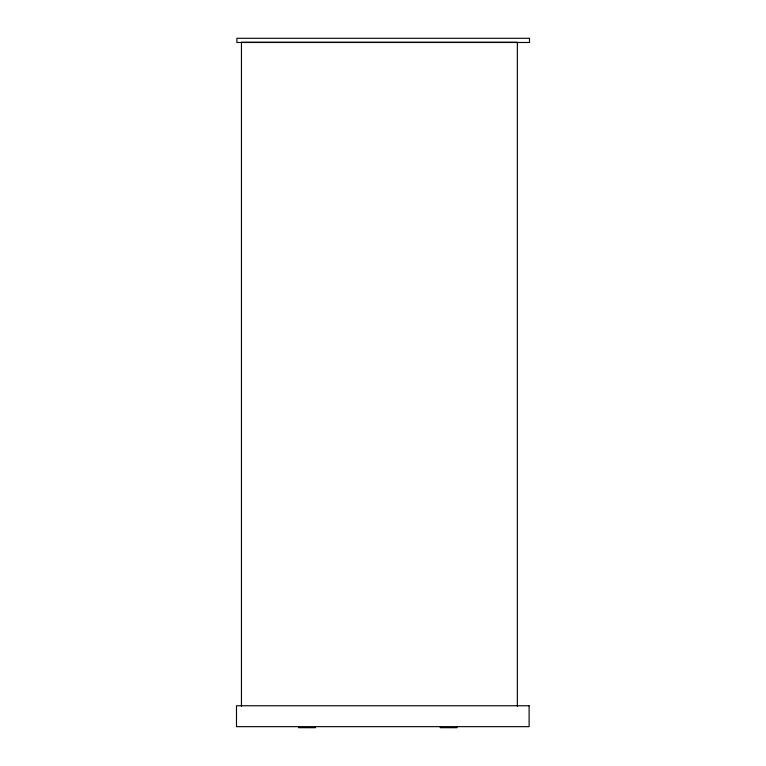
<?xml version="1.0" encoding="UTF-8"?>
<svg xmlns="http://www.w3.org/2000/svg" width="766" height="766" viewBox="0 0 766 766"><rect width="100%" height="100%" fill="white"/><g stroke="black" fill="none" stroke-linecap="round" stroke-linejoin="round"><path stroke-width="1.15" d="M517.356 706.3L517.356 42.245L241.453 42.245L241.453 706.3M456.986 726.656L456.986 727.7L440.259 727.7L440.259 726.656M315.4 726.656L315.4 727.7L298.673 727.7L298.673 726.656M529.507 38.3L236.886 38.3L236.886 42.484L529.507 42.484L529.507 38.3M529.115 705.754L236.493 705.754L236.493 726.656L529.115 726.656L529.115 705.754"/></g></svg>
